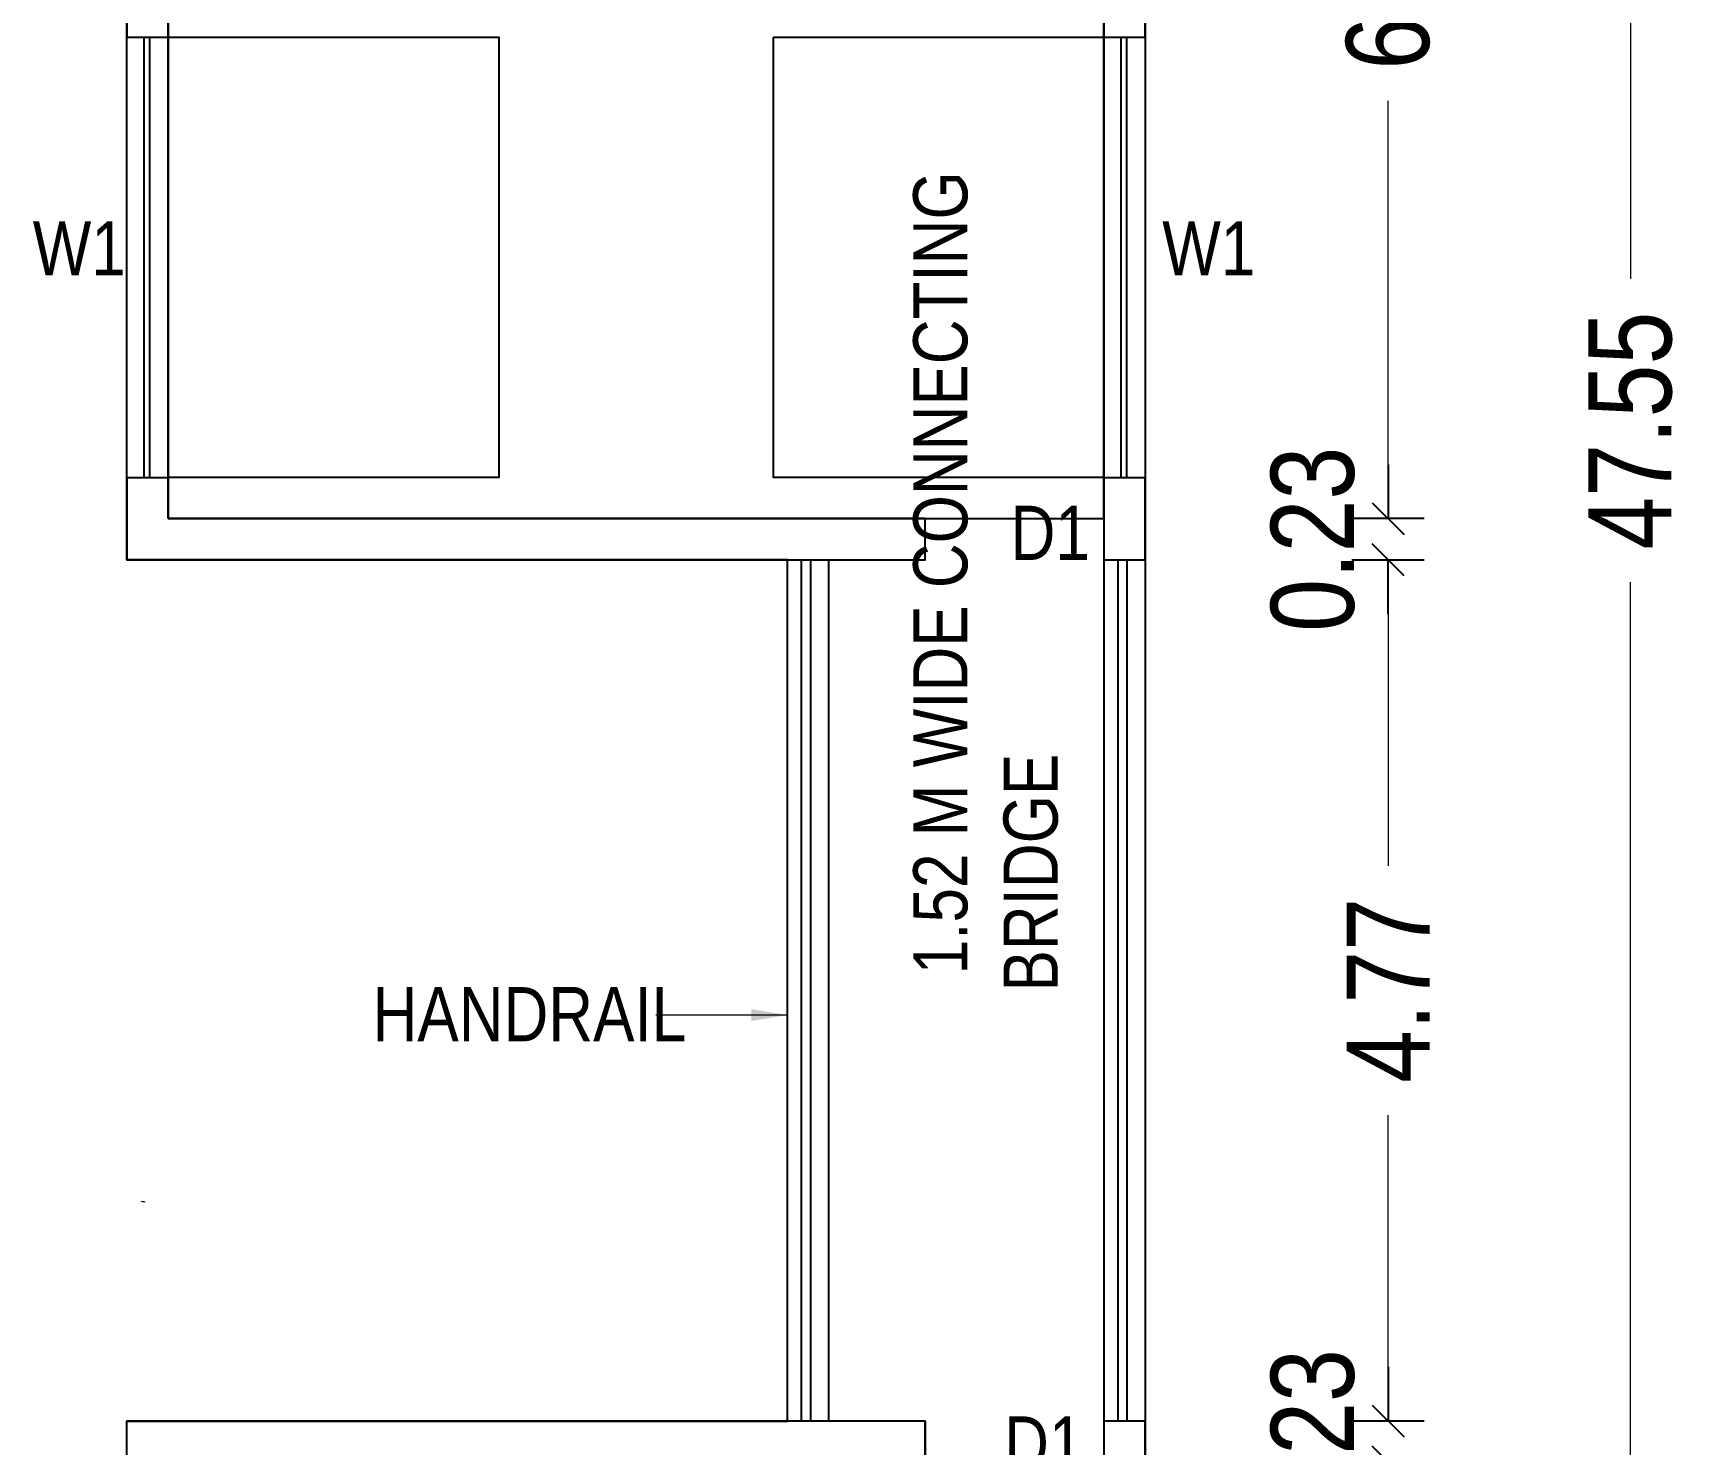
# Model space of a CAD drawing. Header units: metres. Extents: x 1185 to 1291, y 1063 to 1193.
# Drawn here: x 1276.34 to 1285.49, y 1085.32 to 1093.14 of the extents above; entities that cross this region are included whole.
import ezdxf

# ---------------------------------------------------------------- set-up
doc = ezdxf.new("R2010")
doc.units = ezdxf.units.M
doc.header["$MEASUREMENT"] = 0
for name, color, linetype, lineweight in [('041 Window Elevation', 154, 'Continuous', 13), ('042 Elevation 2', 154, 'Continuous', 9), ('042 Window Glass', 8, 'Continuous', 25)]:
    doc.layers.add(name, color=color, linetype=linetype, lineweight=lineweight)
for name, color, linetype in [('BLK_2_FLR_1_BLT_UP_AREA', 2, 'Continuous'), ('BLK_2_FLR_1_CARPET_AREA', 2, 'Continuous'), ('BLK_2_FLR_1_REGULAR_ROOM_2', 1, 'Continuous'), ('BLK_2_FLR_1_ROOM_2_LIGHT_VENTILATION_1', 1, 'Continuous')]:
    doc.layers.add(name, color=color, linetype=linetype)
doc.styles.add('Arial', font='swissc.ttf')
doc.styles.get("Standard").update_dxf_attribs({"font": 'swisscb.ttf'})
doc.dimstyles.new('FLOOR DIM BUILDING DIM', dxfattribs={"dimtxt": 0.23, "dimasz": 0.025, "dimexe": 0.075, "dimexo": 0.3, "dimgap": 0.09, "dimtad": 0, "dimzin": 3, "dimdsep": 46, "dimtxsty": 'Arial', "dimblk": 'JM1', "dimcen": -0.09, "dimse1": 1, "dimse2": 1, "dimclrd": 5, "dimclre": 250, "dimclrt": 3, "dimazin": 0, "dimtfac": 0.65, "dimtix": 1, "dimtofl": 0, "dimtmove": 0, "dimatfit": 2, "dimfxl": 0, "dimfrac": 1, "dimtolj": 1, "dimlwd": 18, "dimlwe": -1, "dimarcsym": 0})

# ---------------------------------------------------------------- blocks, each defined once
blk = doc.blocks.new('JM1')
at = {"color": 2}
for p, q in [((0, 2), (0, -2)), ((-0.884, -0.884), (0.884, 0.884)), ((-3, 0), (0, 0))]:
    blk.add_line(p, q, dxfattribs=at)
blk = doc.blocks.new('*D147')
at = {"color": 5, "lineweight": 18}
for p, q in [((1283.842, 1085.5559), (1283.842, 1085.6559)), ((1283.842, 1085.1273), (1283.842, 1085.0273))]:
    blk.add_line(p, q, dxfattribs=at)
at = {"layer": 'DEFPOINTS', "color": 0, "lineweight": -3}
for p in [(1282.2684, 1085.4559), (1283.842, 1085.4559), (1282.2684, 1085.2273)]:
    blk.add_point(p, dxfattribs=at)
at = {"color": 5, "lineweight": 18, "xscale": 0.1, "yscale": 0.1, "zscale": 0.1}
for p, rotation in [((1283.842, 1085.4559), 270), ((1283.842, 1085.2273), 90)]:
    blk.add_blockref('JM1', p, dxfattribs=dict(at, rotation=rotation))
at = {"color": 3, "lineweight": -3, "insert": (1283.4256, 1085.3416), "char_height": 0.46, "attachment_point": 5, "rotation": 90, "style": 'Arial'}
blk.add_mtext('\\A1;0.23', dxfattribs=at)
blk = doc.blocks.new('*D148')
at = {"color": 5, "lineweight": 18}
for p, q in [((1283.842, 1090.1261), (1283.842, 1088.5313)), ((1283.842, 1085.5559), (1283.842, 1087.1506))]:
    blk.add_line(p, q, dxfattribs=at)
at = {"layer": 'DEFPOINTS', "color": 0, "lineweight": -3}
for p in [(1282.2684, 1090.2261), (1283.842, 1090.2261), (1282.2684, 1085.4559)]:
    blk.add_point(p, dxfattribs=at)
at = {"color": 5, "lineweight": 18, "xscale": 0.1, "yscale": 0.1, "zscale": 0.1}
for p, rotation in [((1283.842, 1090.2261), 90), ((1283.842, 1085.4559), 270)]:
    blk.add_blockref('JM1', p, dxfattribs=dict(at, rotation=rotation))
at = {"color": 3, "lineweight": -3, "insert": (1283.842, 1087.841), "char_height": 0.46, "attachment_point": 5, "rotation": 90, "style": 'Arial'}
blk.add_mtext('\\A1;4.77', dxfattribs=at)
blk = doc.blocks.new('*D149')
at = {"color": 5, "lineweight": 18}
for p, q in [((1283.842, 1090.5547), (1283.842, 1090.6547)), ((1283.842, 1090.1261), (1283.842, 1090.0261))]:
    blk.add_line(p, q, dxfattribs=at)
at = {"layer": 'DEFPOINTS', "color": 0, "lineweight": -3}
for p in [(1282.2684, 1090.4547), (1283.842, 1090.4547), (1282.2684, 1090.2261)]:
    blk.add_point(p, dxfattribs=at)
at = {"color": 5, "lineweight": 18, "xscale": 0.1, "yscale": 0.1, "zscale": 0.1}
for p, rotation in [((1283.842, 1090.4547), 270), ((1283.842, 1090.2261), 90)]:
    blk.add_blockref('JM1', p, dxfattribs=dict(at, rotation=rotation))
at = {"color": 3, "lineweight": -3, "insert": (1283.4256, 1090.3404), "char_height": 0.46, "attachment_point": 5, "rotation": 90, "style": 'Arial'}
blk.add_mtext('\\A1;0.23', dxfattribs=at)
blk = doc.blocks.new('*D150')
at = {"color": 5, "lineweight": 18}
for p, q in [((1283.842, 1096.3547), (1283.842, 1094.1398)), ((1283.842, 1090.5547), (1283.842, 1092.7696))]:
    blk.add_line(p, q, dxfattribs=at)
at = {"layer": 'DEFPOINTS', "color": 0, "lineweight": -3}
for p in [(1282.2684, 1096.4547), (1283.842, 1096.4547), (1282.2684, 1090.4547)]:
    blk.add_point(p, dxfattribs=at)
at = {"color": 5, "lineweight": 18, "xscale": 0.1, "yscale": 0.1, "zscale": 0.1}
for p, rotation in [((1283.842, 1096.4547), 90), ((1283.842, 1090.4547), 270)]:
    blk.add_blockref('JM1', p, dxfattribs=dict(at, rotation=rotation))
at = {"color": 3, "lineweight": -3, "insert": (1283.842, 1093.4547), "char_height": 0.46, "attachment_point": 5, "rotation": 90, "style": 'Arial'}
blk.add_mtext('\\A1;6.00', dxfattribs=at)
blk = doc.blocks.new('*D154')
at = {"color": 5, "lineweight": 18}
for p, q in [((1285.184, 1114.6167), (1285.184, 1091.7824)), ((1285.184, 1067.2679), (1285.184, 1090.1021))]:
    blk.add_line(p, q, dxfattribs=at)
at = {"layer": 'DEFPOINTS', "color": 0, "lineweight": -3}
for p in [(1282.497, 1114.7167), (1281.4881, 1067.1679), (1285.184, 1067.1679)]:
    blk.add_point(p, dxfattribs=at)
at = {"color": 5, "lineweight": 18, "xscale": 0.1, "yscale": 0.1, "zscale": 0.1}
for p, rotation in [((1285.184, 1114.7167), 90), ((1285.184, 1067.1679), 270)]:
    blk.add_blockref('JM1', p, dxfattribs=dict(at, rotation=rotation))
at = {"color": 3, "lineweight": -3, "insert": (1285.184, 1090.9423), "char_height": 0.46, "attachment_point": 5, "rotation": 90, "style": 'Arial'}
blk.add_mtext('\\A1;47.55', dxfattribs=at)

msp = doc.modelspace()

# ---------------------------------------------------------------- linework, layer by layer
at = {"ltscale": 5}
for p, q in [((1276.8582, 1093.7877), (1276.8582, 1093.1217)), ((1277.0868, 1093.7877), (1277.0868, 1093.1217)), ((1282.2684, 1093.7877), (1282.2684, 1093.1217)), ((1282.497, 1093.1217), (1282.497, 1093.7877)), ((1276.8582, 1093.1217), (1277.0868, 1093.1217)), ((1282.2684, 1093.1217), (1282.497, 1093.1217)), ((1276.8582, 1090.6833), (1276.8582, 1090.2261)), ((1276.8582, 1090.6833), (1277.0868, 1090.6833)), ((1277.0868, 1090.6833), (1277.0868, 1090.4547)), ((1282.2684, 1090.6833), (1282.2684, 1090.2261)), ((1282.2684, 1090.6833), (1282.497, 1090.6833)), ((1282.497, 1090.2261), (1282.497, 1090.6833)), ((1277.0868, 1090.4547), (1281.2778, 1090.4547)), ((1281.2778, 1090.2261), (1281.2778, 1090.4547)), ((1276.8582, 1090.2261), (1281.2778, 1090.2261)), ((1282.2684, 1090.2261), (1282.497, 1090.2261)), ((1281.2778, 1085.4559), (1276.8582, 1085.4559)), ((1276.8582, 1084.3129), (1276.8582, 1085.4559)), ((1281.2778, 1085.4559), (1281.2778, 1085.2273)), ((1282.2684, 1085.4559), (1282.2684, 1084.3129)), ((1282.497, 1085.4559), (1282.2684, 1085.4559)), ((1282.497, 1084.3129), (1282.497, 1085.4559))]:
    msp.add_line(p, q, dxfattribs=at)
at = {"layer": '041 Window Elevation', "ltscale": 5}
for p, q in [((1276.8582, 1090.6833), (1276.8582, 1093.1217)), ((1277.0868, 1090.6833), (1277.0868, 1093.1217)), ((1282.2684, 1090.6833), (1282.2684, 1093.1217)), ((1282.497, 1090.6833), (1282.497, 1093.1217))]:
    msp.add_line(p, q, dxfattribs=at)
at = {"layer": '042 Elevation 2', "ltscale": 30}
for p, q in [((1280.5158, 1090.2261), (1280.5158, 1085.4559)), ((1280.7444, 1090.2261), (1280.7444, 1085.4559)), ((1282.2684, 1090.2261), (1282.2684, 1085.4559)), ((1282.497, 1090.2261), (1282.497, 1085.4559))]:
    msp.add_line(p, q, dxfattribs=at)
at = {"layer": '042 Elevation 2', "ltscale": 5}
msp.add_open_spline([(1276.9584, 1086.6685), (1276.952, 1086.6694), (1276.9457, 1086.6703), (1276.9394, 1086.6712)], degree=3, dxfattribs=at)
at = {"layer": '042 Window Glass', "ltscale": 5}
for p, q in [((1276.9532, 1090.6833), (1276.9532, 1093.1217)), ((1276.9852, 1090.6833), (1276.9852, 1093.1217)), ((1282.3634, 1090.6833), (1282.3634, 1093.1217)), ((1282.3954, 1090.6833), (1282.3954, 1093.1217)), ((1280.592, 1090.2261), (1280.592, 1085.4559)), ((1280.6428, 1090.2261), (1280.6428, 1085.4559)), ((1282.3446, 1090.2261), (1282.3446, 1085.4559)), ((1282.3954, 1090.2261), (1282.3954, 1085.4559))]:
    msp.add_line(p, q, dxfattribs=at)
at = {"layer": 'BLK_2_FLR_1_BLT_UP_AREA', "color": 2, "lineweight": -3}
msp.add_lwpolyline([(1282.497, 1074.064), (1276.8582, 1074.064), (1276.8582, 1085.4559), (1280.5158, 1085.4559), (1280.5158, 1090.2261), (1276.8582, 1090.2261), (1276.8582, 1096.6833), (1282.497, 1096.6833)], close=True, dxfattribs=at)
at = {"layer": 'BLK_2_FLR_1_CARPET_AREA', "color": 2, "lineweight": -3}
msp.add_lwpolyline([(1277.0868, 1090.4547), (1277.0868, 1096.4547), (1282.2684, 1096.4547), (1282.2684, 1076.9596), (1278.306, 1076.9596), (1278.306, 1076.731), (1282.2684, 1076.731), (1282.2684, 1074.2926), (1277.0868, 1074.2926), (1277.0868, 1085.2273), (1281.2778, 1085.2273), (1281.2778, 1085.4559), (1280.7444, 1085.4559), (1280.7444, 1090.2261), (1281.2778, 1090.2261), (1281.2778, 1090.4547)], close=True, dxfattribs=at)
at = {"layer": 'BLK_2_FLR_1_REGULAR_ROOM_2', "color": 1, "lineweight": -3}
msp.add_lwpolyline([(1277.0868, 1090.4547), (1282.2684, 1090.4547), (1282.2684, 1096.4547), (1277.0868, 1096.4547)], close=True, dxfattribs=at)
at = {"layer": 'BLK_2_FLR_1_ROOM_2_LIGHT_VENTILATION_1', "lineweight": -3}
for points in [[(1277.0868, 1093.1217), (1278.9168, 1093.1217), (1278.9168, 1090.6833), (1277.0868, 1090.6833)], [(1280.4384, 1093.1217), (1282.2684, 1093.1217), (1282.2684, 1090.6833), (1280.4384, 1090.6833)]]:
    msp.add_lwpolyline(points, close=True, dxfattribs=at)

# ---------------------------------------------------------------- texts
at = {"insert": (1281.2124, 1087.8351), "char_height": 0.3, "attachment_point": 1, "rotation": 90}
msp.add_mtext('\\A1;{\\fSwis721 Cn BT|b0|i0|c0|p34; 1.52 M WIDE CONNECTING  \\PBRIDGE}', dxfattribs=at)
at = {"char_height": 0.3, "attachment_point": 1}
for s, insert in [('\\A1;{\\fSwis721 Cn BT|b0|i0|c0|p34;W1}', (1276.3369, 1092.102)), ('\\A1;{\\fSwis721 Cn BT|b0|i0|c0|p34;W1}', (1282.5913, 1092.102)), ('\\A1;{\\fSwis721 Cn BT|b0|i0|c0|p34;D1}', (1281.7517, 1090.526)), ('\\A1;{\\fSwis721 Cn BT|b0|i0|c0|p34;HANDRAIL}', (1278.2185, 1087.8596)), ('\\A1;{\\fSwis721 Cn BT|b0|i0|c0|p34;D1}', (1281.7155, 1085.4817))]:
    msp.add_mtext(s, dxfattribs=dict(at, insert=insert))

# ---------------------------------------------------------------- dimensions: what is measured, and where the dimension line sits
at = {"color": 3, "lineweight": -3}
for base, p1, p2, override, picture, middle in [((1285.184, 1067.1679), (1282.497, 1114.7167), (1281.4881, 1067.1679), {"dimscale": 2, "dimasz": 0.05, "dimpost": '\\X', "dimtmove": 1}, '*D154', (1285.184, 1090.9423)), ((1283.842, 1096.4547), (1282.2684, 1090.4547), (1282.2684, 1096.4547), {"dimscale": 2, "dimasz": 0.05, "dimpost": '\\X', "dimtmove": 1}, '*D150', (1283.842, 1093.4547)), ((1283.842, 1090.4547), (1282.2684, 1090.2261), (1282.2684, 1090.4547), {"dimscale": 2, "dimasz": 0.05, "dimtad": 1, "dimpost": '\\X'}, '*D149', (1283.4256, 1090.3404)), ((1283.842, 1090.2261), (1282.2684, 1085.4559), (1282.2684, 1090.2261), {"dimscale": 2, "dimasz": 0.05, "dimpost": '\\X', "dimtmove": 1}, '*D148', (1283.842, 1087.841)), ((1283.842, 1085.4559), (1282.2684, 1085.2273), (1282.2684, 1085.4559), {"dimscale": 2, "dimasz": 0.05, "dimtad": 1, "dimpost": '\\X'}, '*D147', (1283.4256, 1085.3416))]:
    dim = msp.add_linear_dim(base=base, p1=p1, p2=p2, angle=270, dimstyle='FLOOR DIM BUILDING DIM', override=override, dxfattribs=at)
    dim.commit()
    dim.dimension.update_dxf_attribs({"geometry": picture, "text_midpoint": middle})

# ---------------------------------------------------------------- leaders
at = {"color": 1, "lineweight": -3}
msp.add_leader([(1280.5158, 1087.7046), (1279.7863, 1087.7046)], dimstyle='FLOOR DIM BUILDING DIM', override={"dimasz": 0.2, "dimgap": 0.09, "dimtad": 0, "dimclrd": 256}, dxfattribs=at)

doc.saveas('drawing.dxf')
